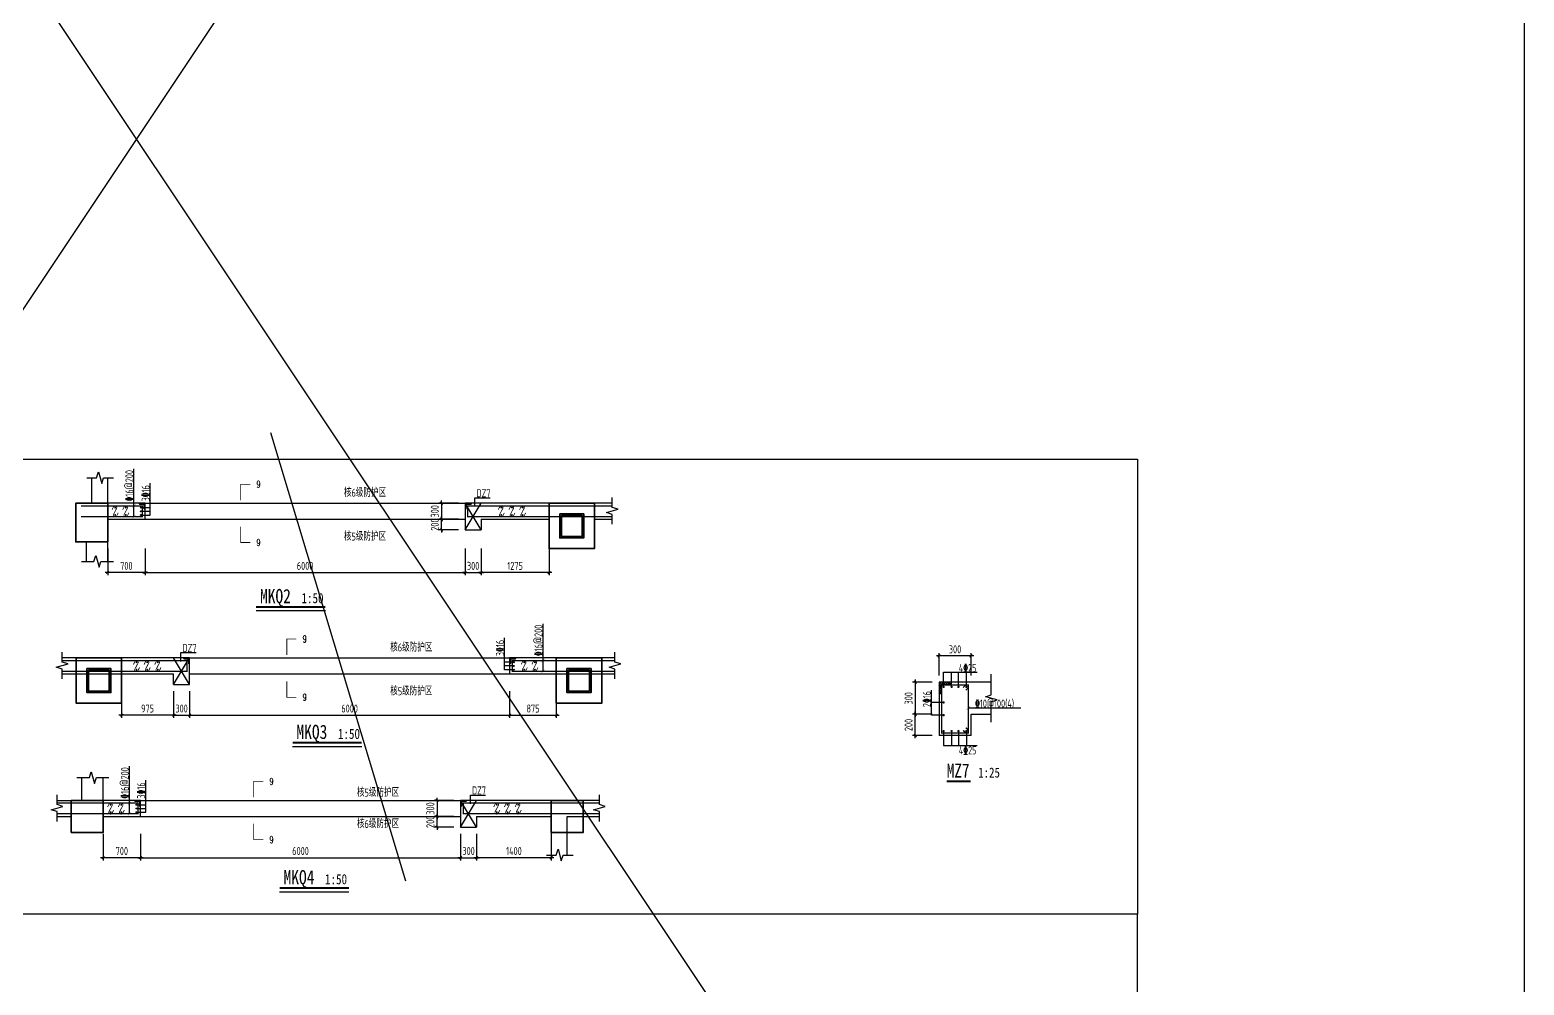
# Model space of a CAD drawing. Extents: x -502255 to 1362592, y -400300 to 332622.
# Drawn here: x 412178 to 440189, y -188843 to -170935 of the extents above; entities that cross this region are included whole.
import ezdxf

# ---------------------------------------------------------------- set-up
doc = ezdxf.new("R2010")
doc.units = 0
doc.header["$LTSCALE"] = 1000
doc.header["$MEASUREMENT"] = 0
doc.linetypes.add('DASH', pattern=[0.35, 0.25, -0.1])
for name, color, linetype in [('0_XREF', 7, 'Continuous'), ('DIM', 3, 'Continuous'), ('DIM_SYMB', 3, 'Continuous'), ('PUB_TEXT', 7, 'Continuous'), ('REIN', 1, 'Continuous'), ('REINL', 1, 'Continuous'), ('RF-QT', 30, 'Continuous'), ('TEXT', 53, 'Continuous'), ('THIN', 7, 'Continuous'), ('WALL', 2, 'Continuous'), ('钢柱', 51, 'Continuous')]:
    doc.layers.add(name, color=color, linetype=linetype)
doc.layers.add('人防细线', color=142, linetype='Continuous', lineweight=18)
doc.layers.add('砼柱', color=2, linetype='Continuous', lineweight=35)
doc.styles.add('_TCH_LABEL', font='COMPLEX', dxfattribs={"bigfont": 'GBCBIG'})
doc.styles.get("Standard").update_dxf_attribs({"font": 'tssdeng2.shx', "width": 0.7, "bigfont": '@@hztxt.shx'})
doc.styles.add('TSSD_Rein', font='tssdeng2.shx', dxfattribs={"width": 0.7, "bigfont": 'hztxt.shx'})
doc.styles.add('TYDG_01', font='', dxfattribs={"width": 0.8})
doc.styles.add('TYDG_03', font='simhei.ttf', dxfattribs={"width": 0.8})
doc.styles.get('TYDG_01').set_extended_font_data('SimSun')
doc.dimstyles.new('TSSD_50_50', dxfattribs={"dimtxt": 150, "dimasz": 50, "dimexe": 50, "dimexo": 125, "dimgap": 50, "dimtad": 1, "dimdec": 0, "dimzin": 0, "dimdsep": 46, "dimtxsty": 'Standard', "dimblk": 'ARCHTICK', "dimcen": 0, "dimdle": 50, "dimclrt": 7, "dimadec": 0, "dimazin": 0, "dimtfac": 1, "dimtdec": 0, "dimtix": 1, "dimtmove": 2, "dimatfit": 3, "dimfxl": 1, "dimtolj": 1, "dimtzin": 0, "dimarcsym": 0})

# ---------------------------------------------------------------- blocks, each defined once
blk = doc.blocks.new('_ArchTick')
at = {"color": 0, "linetype": 'ByBlock', "const_width": 0.4}
blk.add_lwpolyline([(-0.5, -0.5), (0.5, 0.5)], dxfattribs=at)
blk = doc.blocks.new('*D1238')
at = {"layer": 'Defpoints', "color": 0, "transparency": 16777216}
for p in [(414337, -180535), (420337, -180535), (420337, -181108)]:
    blk.add_point(p, dxfattribs=at)
at = {"layer": 'DIM', "color": 0, "lineweight": -2, "transparency": 16777216}
for p, q in [((414337, -180660), (414337, -181158)), ((420337, -180660), (420337, -181158)), ((414287, -181108), (420387, -181108))]:
    blk.add_line(p, q, dxfattribs=at)
at = {"layer": 'DIM', "color": 0, "lineweight": -2, "transparency": 16777216, "xscale": 50, "yscale": 50, "zscale": 50, "rotation": 180}
blk.add_blockref('_ArchTick', (414337, -181108), dxfattribs=at)
at = {"layer": 'DIM', "color": 0, "lineweight": -2, "transparency": 16777216, "xscale": 50, "yscale": 50, "zscale": 50}
blk.add_blockref('_ArchTick', (420337, -181108), dxfattribs=at)
at = {"layer": 'DIM', "color": 7, "transparency": 16777216, "insert": (417337, -180983), "char_height": 150, "attachment_point": 5}
blk.add_mtext('\\A1;6000', dxfattribs=at)
blk = doc.blocks.new('*D1237')
at = {"layer": 'Defpoints', "color": 0, "transparency": 16777216}
for p in [(413637, -180535), (414337, -180535), (413637, -181108)]:
    blk.add_point(p, dxfattribs=at)
at = {"layer": 'DIM', "color": 0, "lineweight": -2, "transparency": 16777216}
for p, q in [((413637, -180660), (413637, -181158)), ((414337, -180660), (414337, -181158)), ((414387, -181108), (413587, -181108))]:
    blk.add_line(p, q, dxfattribs=at)
at = {"layer": 'DIM', "color": 0, "lineweight": -2, "transparency": 16777216, "xscale": 50, "yscale": 50, "zscale": 50, "rotation": 180}
blk.add_blockref('_ArchTick', (413637, -181108), dxfattribs=at)
at = {"layer": 'DIM', "color": 0, "lineweight": -2, "transparency": 16777216, "xscale": 50, "yscale": 50, "zscale": 50}
blk.add_blockref('_ArchTick', (414337, -181108), dxfattribs=at)
at = {"layer": 'DIM', "color": 7, "transparency": 16777216, "insert": (413987, -180983), "char_height": 150, "attachment_point": 5}
blk.add_mtext('\\A1;700', dxfattribs=at)
blk = doc.blocks.new('*D1239')
at = {"layer": 'Defpoints', "color": 0, "transparency": 16777216}
for p in [(420637, -180535), (421912, -180535), (420637, -181108)]:
    blk.add_point(p, dxfattribs=at)
at = {"layer": 'DIM', "color": 0, "lineweight": -2, "transparency": 16777216}
for p, q in [((420637, -180660), (420637, -181158)), ((421912, -180660), (421912, -181158)), ((421962, -181108), (420587, -181108))]:
    blk.add_line(p, q, dxfattribs=at)
at = {"layer": 'DIM', "color": 0, "lineweight": -2, "transparency": 16777216, "xscale": 50, "yscale": 50, "zscale": 50, "rotation": 180}
blk.add_blockref('_ArchTick', (420637, -181108), dxfattribs=at)
at = {"layer": 'DIM', "color": 0, "lineweight": -2, "transparency": 16777216, "xscale": 50, "yscale": 50, "zscale": 50}
blk.add_blockref('_ArchTick', (421912, -181108), dxfattribs=at)
at = {"layer": 'DIM', "color": 7, "transparency": 16777216, "insert": (421274, -180983), "char_height": 150, "attachment_point": 5}
blk.add_mtext('\\A1;1275', dxfattribs=at)
blk = doc.blocks.new('MJ-U')
at = {"layer": 'WALL'}
h = blk.add_hatch(dxfattribs=at)
h.set_pattern_fill('ANSI31', color=6, scale=100, style=0)
h.set_pattern_definition([(45, (-873776.461, -21584.63), (-8.83883476, 8.83883476), [])])
h.paths.add_polyline_path([(-117, 0), (0, 0), (0, -118), (-20, -104), (-20, -20), (-100, -20)])
at = {"layer": 'WALL', "color": 6}
blk.add_line((-117, 0), (-100, -20), dxfattribs=at)
at = {"layer": '人防细线', "color": 6}
for p, q in [((-117, 0), (0, 0)), ((-100, -20), (-117, 0)), ((0, 0), (0, -118)), ((-20, -20), (-100, -20)), ((-20, -104), (-20, -20)), ((0, -118), (-20, -104))]:
    blk.add_line(p, q, dxfattribs=at)
blk = doc.blocks.new('*D1246')
at = {"layer": 'Defpoints', "color": 0, "transparency": 16777216}
for p in [(420337, -180535), (420637, -180535), (420637, -181108)]:
    blk.add_point(p, dxfattribs=at)
at = {"layer": 'DIM', "color": 0, "lineweight": -2, "transparency": 16777216}
for p, q in [((420337, -180660), (420337, -181158)), ((420637, -180660), (420637, -181158)), ((420337, -181108), (420287, -181108)), ((420337, -181108), (420637, -181108)), ((420637, -181108), (420687, -181108))]:
    blk.add_line(p, q, dxfattribs=at)
at = {"layer": 'DIM', "color": 0, "lineweight": -2, "transparency": 16777216, "xscale": 50, "yscale": 50, "zscale": 50}
blk.add_blockref('_ArchTick', (420337, -181108), dxfattribs=at)
at = {"layer": 'DIM', "color": 0, "lineweight": -2, "transparency": 16777216, "xscale": 50, "yscale": 50, "zscale": 50, "rotation": 180}
blk.add_blockref('_ArchTick', (420637, -181108), dxfattribs=at)
at = {"layer": 'DIM', "color": 7, "transparency": 16777216, "insert": (420487, -180983), "char_height": 150, "attachment_point": 5}
blk.add_mtext('\\A1;300', dxfattribs=at)
blk = doc.blocks.new('*D1247')
at = {"layer": 'Defpoints', "color": 0, "transparency": 16777216}
for p in [(420337, -179810), (419894, -180110), (420337, -180110)]:
    blk.add_point(p, dxfattribs=at)
at = {"layer": 'DIM', "color": 0, "lineweight": -2, "transparency": 16777216}
for p, q in [((420212, -179810), (419844, -179810)), ((419894, -179810), (419894, -179760)), ((419894, -179810), (419894, -180110)), ((420212, -180110), (419844, -180110)), ((419894, -180110), (419894, -180160))]:
    blk.add_line(p, q, dxfattribs=at)
at = {"layer": 'DIM', "color": 0, "lineweight": -2, "transparency": 16777216, "xscale": 50, "yscale": 50, "zscale": 50}
for p, rotation in [((419894, -179810), 270), ((419894, -180110), 90)]:
    blk.add_blockref('_ArchTick', p, dxfattribs=dict(at, rotation=rotation))
at = {"layer": 'DIM', "color": 7, "transparency": 16777216, "insert": (419769, -179960), "char_height": 150, "attachment_point": 5, "rotation": 90}
blk.add_mtext('\\A1;300', dxfattribs=at)
blk = doc.blocks.new('*D1248')
at = {"layer": 'Defpoints', "color": 0, "transparency": 16777216}
for p in [(419894, -180110), (420337, -180110), (420337, -180310)]:
    blk.add_point(p, dxfattribs=at)
at = {"layer": 'DIM', "color": 0, "lineweight": -2, "transparency": 16777216}
for p, q in [((419894, -180110), (419894, -180060)), ((420212, -180110), (419844, -180110)), ((420212, -180310), (419844, -180310)), ((419894, -180310), (419894, -180110)), ((419894, -180310), (419894, -180360))]:
    blk.add_line(p, q, dxfattribs=at)
at = {"layer": 'DIM', "color": 0, "lineweight": -2, "transparency": 16777216, "xscale": 50, "yscale": 50, "zscale": 50}
for p, rotation in [((419894, -180110), 270), ((419894, -180310), 90)]:
    blk.add_blockref('_ArchTick', p, dxfattribs=dict(at, rotation=rotation))
at = {"layer": 'DIM', "color": 7, "transparency": 16777216, "insert": (419769, -180210), "char_height": 150, "attachment_point": 5, "rotation": 90}
blk.add_mtext('\\A1;200', dxfattribs=at)
blk = doc.blocks.new('*D1249')
at = {"layer": 'Defpoints', "color": 0, "transparency": 16777216}
for p in [(429221, -182673), (429221, -183166, -343), (429821, -183166, -274)]:
    blk.add_point(p, dxfattribs=at)
at = {"layer": 'DIM', "color": 0, "lineweight": -2, "transparency": 16777216}
for p, q in [((429221, -183041), (429221, -182623)), ((429821, -183041), (429821, -182623)), ((429871, -182673), (429171, -182673))]:
    blk.add_line(p, q, dxfattribs=at)
at = {"layer": 'DIM', "color": 0, "lineweight": -2, "transparency": 16777216, "xscale": 50, "yscale": 50, "zscale": 50, "rotation": 180}
blk.add_blockref('_ArchTick', (429221, -182673), dxfattribs=at)
at = {"layer": 'DIM', "color": 0, "lineweight": -2, "transparency": 16777216, "xscale": 50, "yscale": 50, "zscale": 50}
blk.add_blockref('_ArchTick', (429821, -182673), dxfattribs=at)
at = {"layer": 'DIM', "color": 7, "transparency": 16777216, "insert": (429521, -182548), "char_height": 150, "attachment_point": 5}
blk.add_mtext('\\A1;300', dxfattribs=at)
blk = doc.blocks.new('*D1250')
at = {"layer": 'Defpoints', "color": 0, "transparency": 16777216}
for p in [(428775, -183766), (429215, -183766, -343), (429215, -184166, -274)]:
    blk.add_point(p, dxfattribs=at)
at = {"layer": 'DIM', "color": 0, "lineweight": -2, "transparency": 16777216}
for p, q in [((428775, -184216), (428775, -183716)), ((429090, -183766), (428725, -183766)), ((429090, -184166), (428725, -184166))]:
    blk.add_line(p, q, dxfattribs=at)
at = {"layer": 'DIM', "color": 0, "lineweight": -2, "transparency": 16777216, "xscale": 50, "yscale": 50, "zscale": 50}
for p, rotation in [((428775, -183766), 90), ((428775, -184166), 270)]:
    blk.add_blockref('_ArchTick', p, dxfattribs=dict(at, rotation=rotation))
at = {"layer": 'DIM', "color": 7, "transparency": 16777216, "insert": (428650, -183966), "char_height": 150, "attachment_point": 5, "rotation": 90}
blk.add_mtext('\\A1;200', dxfattribs=at)
blk = doc.blocks.new('*D1251')
at = {"layer": 'Defpoints', "color": 0, "transparency": 16777216}
for p in [(429215, -183166, -240), (428775, -183766), (429215, -183766, -343)]:
    blk.add_point(p, dxfattribs=at)
at = {"layer": 'DIM', "color": 0, "lineweight": -2, "transparency": 16777216}
for p, q in [((429090, -183166), (428725, -183166)), ((428775, -183116), (428775, -183816)), ((429090, -183766), (428725, -183766))]:
    blk.add_line(p, q, dxfattribs=at)
at = {"layer": 'DIM', "color": 0, "lineweight": -2, "transparency": 16777216, "xscale": 50, "yscale": 50, "zscale": 50}
for p, rotation in [((428775, -183166), 90), ((428775, -183766), 270)]:
    blk.add_blockref('_ArchTick', p, dxfattribs=dict(at, rotation=rotation))
at = {"layer": 'DIM', "color": 7, "transparency": 16777216, "insert": (428650, -183466), "char_height": 150, "attachment_point": 5, "rotation": 90}
blk.add_mtext('\\A1;300', dxfattribs=at)
blk = doc.blocks.new('*D1252')
at = {"layer": 'Defpoints', "color": 0, "transparency": 16777216}
for p in [(415172, -183210), (421172, -183210), (421172, -183783)]:
    blk.add_point(p, dxfattribs=at)
at = {"layer": 'DIM', "color": 0, "lineweight": -2, "transparency": 16777216}
for p, q in [((415172, -183335), (415172, -183833)), ((421172, -183335), (421172, -183833)), ((415122, -183783), (421222, -183783))]:
    blk.add_line(p, q, dxfattribs=at)
at = {"layer": 'DIM', "color": 0, "lineweight": -2, "transparency": 16777216, "xscale": 50, "yscale": 50, "zscale": 50, "rotation": 180}
blk.add_blockref('_ArchTick', (415172, -183783), dxfattribs=at)
at = {"layer": 'DIM', "color": 0, "lineweight": -2, "transparency": 16777216, "xscale": 50, "yscale": 50, "zscale": 50}
blk.add_blockref('_ArchTick', (421172, -183783), dxfattribs=at)
at = {"layer": 'DIM', "color": 7, "transparency": 16777216, "insert": (418172, -183658), "char_height": 150, "attachment_point": 5}
blk.add_mtext('\\A1;6000', dxfattribs=at)
blk = doc.blocks.new('*D1253')
at = {"layer": 'Defpoints', "color": 0, "transparency": 16777216}
for p in [(413897, -183210), (414872, -183210), (413897, -183783)]:
    blk.add_point(p, dxfattribs=at)
at = {"layer": 'DIM', "color": 0, "lineweight": -2, "transparency": 16777216}
for p, q in [((413897, -183335), (413897, -183833)), ((414872, -183335), (414872, -183833)), ((414922, -183783), (413847, -183783))]:
    blk.add_line(p, q, dxfattribs=at)
at = {"layer": 'DIM', "color": 0, "lineweight": -2, "transparency": 16777216, "xscale": 50, "yscale": 50, "zscale": 50, "rotation": 180}
blk.add_blockref('_ArchTick', (413897, -183783), dxfattribs=at)
at = {"layer": 'DIM', "color": 0, "lineweight": -2, "transparency": 16777216, "xscale": 50, "yscale": 50, "zscale": 50}
blk.add_blockref('_ArchTick', (414872, -183783), dxfattribs=at)
at = {"layer": 'DIM', "color": 7, "transparency": 16777216, "insert": (414384, -183658), "char_height": 150, "attachment_point": 5}
blk.add_mtext('\\A1;975', dxfattribs=at)
blk = doc.blocks.new('*D1254')
at = {"layer": 'Defpoints', "color": 0, "transparency": 16777216}
for p in [(421172, -183210), (422047, -183210), (422047, -183783)]:
    blk.add_point(p, dxfattribs=at)
at = {"layer": 'DIM', "color": 0, "lineweight": -2, "transparency": 16777216}
for p, q in [((421172, -183335), (421172, -183833)), ((422047, -183335), (422047, -183833)), ((421122, -183783), (422097, -183783))]:
    blk.add_line(p, q, dxfattribs=at)
at = {"layer": 'DIM', "color": 0, "lineweight": -2, "transparency": 16777216, "xscale": 50, "yscale": 50, "zscale": 50, "rotation": 180}
blk.add_blockref('_ArchTick', (421172, -183783), dxfattribs=at)
at = {"layer": 'DIM', "color": 0, "lineweight": -2, "transparency": 16777216, "xscale": 50, "yscale": 50, "zscale": 50}
blk.add_blockref('_ArchTick', (422047, -183783), dxfattribs=at)
at = {"layer": 'DIM', "color": 7, "transparency": 16777216, "insert": (421609, -183658), "char_height": 150, "attachment_point": 5}
blk.add_mtext('\\A1;875', dxfattribs=at)
blk = doc.blocks.new('*D1255')
at = {"layer": 'Defpoints', "color": 0, "transparency": 16777216}
for p in [(414872, -183210), (415172, -183210), (415172, -183783)]:
    blk.add_point(p, dxfattribs=at)
at = {"layer": 'DIM', "color": 0, "lineweight": -2, "transparency": 16777216}
for p, q in [((414872, -183335), (414872, -183833)), ((415172, -183335), (415172, -183833)), ((414872, -183783), (414822, -183783)), ((414872, -183783), (415172, -183783)), ((415172, -183783), (415222, -183783))]:
    blk.add_line(p, q, dxfattribs=at)
at = {"layer": 'DIM', "color": 0, "lineweight": -2, "transparency": 16777216, "xscale": 50, "yscale": 50, "zscale": 50}
blk.add_blockref('_ArchTick', (414872, -183783), dxfattribs=at)
at = {"layer": 'DIM', "color": 0, "lineweight": -2, "transparency": 16777216, "xscale": 50, "yscale": 50, "zscale": 50, "rotation": 180}
blk.add_blockref('_ArchTick', (415172, -183783), dxfattribs=at)
at = {"layer": 'DIM', "color": 7, "transparency": 16777216, "insert": (415022, -183658), "char_height": 150, "attachment_point": 5}
blk.add_mtext('\\A1;300', dxfattribs=at)
blk = doc.blocks.new('*D1256')
at = {"layer": 'Defpoints', "color": 0, "transparency": 16777216}
for p in [(420252, -185382), (419810, -185682), (420252, -185682)]:
    blk.add_point(p, dxfattribs=at)
at = {"layer": 'DIM', "color": 0, "lineweight": -2, "transparency": 16777216}
for p, q in [((420127, -185382), (419760, -185382)), ((419810, -185382), (419810, -185332)), ((419810, -185382), (419810, -185682)), ((420127, -185682), (419760, -185682)), ((419810, -185682), (419810, -185732))]:
    blk.add_line(p, q, dxfattribs=at)
at = {"layer": 'DIM', "color": 0, "lineweight": -2, "transparency": 16777216, "xscale": 50, "yscale": 50, "zscale": 50}
for p, rotation in [((419810, -185382), 270), ((419810, -185682), 90)]:
    blk.add_blockref('_ArchTick', p, dxfattribs=dict(at, rotation=rotation))
at = {"layer": 'DIM', "color": 7, "transparency": 16777216, "insert": (419685, -185532), "char_height": 150, "attachment_point": 5, "rotation": 90}
blk.add_mtext('\\A1;300', dxfattribs=at)
blk = doc.blocks.new('*D1257')
at = {"layer": 'Defpoints', "color": 0, "transparency": 16777216}
for p in [(419810, -185682), (420252, -185682), (420252, -185882)]:
    blk.add_point(p, dxfattribs=at)
at = {"layer": 'DIM', "color": 0, "lineweight": -2, "transparency": 16777216}
for p, q in [((420127, -185682), (419760, -185682)), ((419810, -185682), (419810, -185632)), ((419810, -185882), (419810, -185682)), ((420127, -185882), (419760, -185882)), ((419810, -185882), (419810, -185932))]:
    blk.add_line(p, q, dxfattribs=at)
at = {"layer": 'DIM', "color": 0, "lineweight": -2, "transparency": 16777216, "xscale": 50, "yscale": 50, "zscale": 50}
for p, rotation in [((419810, -185682), 270), ((419810, -185882), 90)]:
    blk.add_blockref('_ArchTick', p, dxfattribs=dict(at, rotation=rotation))
at = {"layer": 'DIM', "color": 7, "transparency": 16777216, "insert": (419685, -185782), "char_height": 150, "attachment_point": 5, "rotation": 90}
blk.add_mtext('\\A1;200', dxfattribs=at)
blk = doc.blocks.new('*D1258')
at = {"layer": 'Defpoints', "color": 0, "transparency": 16777216}
for p in [(414252, -185882), (420252, -185882), (420252, -186454)]:
    blk.add_point(p, dxfattribs=at)
at = {"layer": 'DIM', "color": 0, "lineweight": -2, "transparency": 16777216}
for p, q in [((414252, -186007), (414252, -186504)), ((420252, -186007), (420252, -186504)), ((414202, -186454), (420302, -186454))]:
    blk.add_line(p, q, dxfattribs=at)
at = {"layer": 'DIM', "color": 0, "lineweight": -2, "transparency": 16777216, "xscale": 50, "yscale": 50, "zscale": 50, "rotation": 180}
blk.add_blockref('_ArchTick', (414252, -186454), dxfattribs=at)
at = {"layer": 'DIM', "color": 0, "lineweight": -2, "transparency": 16777216, "xscale": 50, "yscale": 50, "zscale": 50}
blk.add_blockref('_ArchTick', (420252, -186454), dxfattribs=at)
at = {"layer": 'DIM', "color": 7, "transparency": 16777216, "insert": (417252, -186329), "char_height": 150, "attachment_point": 5}
blk.add_mtext('\\A1;6000', dxfattribs=at)
blk = doc.blocks.new('*D1259')
at = {"layer": 'Defpoints', "color": 0, "transparency": 16777216}
for p in [(420252, -185882), (420552, -185882), (420552, -186454)]:
    blk.add_point(p, dxfattribs=at)
at = {"layer": 'DIM', "color": 0, "lineweight": -2, "transparency": 16777216}
for p, q in [((420252, -186007), (420252, -186504)), ((420552, -186007), (420552, -186504)), ((420252, -186454), (420202, -186454)), ((420252, -186454), (420552, -186454)), ((420552, -186454), (420602, -186454))]:
    blk.add_line(p, q, dxfattribs=at)
at = {"layer": 'DIM', "color": 0, "lineweight": -2, "transparency": 16777216, "xscale": 50, "yscale": 50, "zscale": 50}
blk.add_blockref('_ArchTick', (420252, -186454), dxfattribs=at)
at = {"layer": 'DIM', "color": 0, "lineweight": -2, "transparency": 16777216, "xscale": 50, "yscale": 50, "zscale": 50, "rotation": 180}
blk.add_blockref('_ArchTick', (420552, -186454), dxfattribs=at)
at = {"layer": 'DIM', "color": 7, "transparency": 16777216, "insert": (420402, -186329), "char_height": 150, "attachment_point": 5}
blk.add_mtext('\\A1;300', dxfattribs=at)
blk = doc.blocks.new('*D1260')
at = {"layer": 'Defpoints', "color": 0, "transparency": 16777216}
for p in [(420552, -185882), (421952, -185882), (420552, -186454)]:
    blk.add_point(p, dxfattribs=at)
at = {"layer": 'DIM', "color": 0, "lineweight": -2, "transparency": 16777216}
for p, q in [((420552, -186007), (420552, -186504)), ((421952, -186007), (421952, -186504)), ((422002, -186454), (420502, -186454))]:
    blk.add_line(p, q, dxfattribs=at)
at = {"layer": 'DIM', "color": 0, "lineweight": -2, "transparency": 16777216, "xscale": 50, "yscale": 50, "zscale": 50, "rotation": 180}
blk.add_blockref('_ArchTick', (420552, -186454), dxfattribs=at)
at = {"layer": 'DIM', "color": 0, "lineweight": -2, "transparency": 16777216, "xscale": 50, "yscale": 50, "zscale": 50}
blk.add_blockref('_ArchTick', (421952, -186454), dxfattribs=at)
at = {"layer": 'DIM', "color": 7, "transparency": 16777216, "insert": (421252, -186329), "char_height": 150, "attachment_point": 5}
blk.add_mtext('\\A1;1400', dxfattribs=at)
blk = doc.blocks.new('*D1261')
at = {"layer": 'Defpoints', "color": 0, "transparency": 16777216}
for p in [(413552, -185882), (414252, -185882), (413552, -186454)]:
    blk.add_point(p, dxfattribs=at)
at = {"layer": 'DIM', "color": 0, "lineweight": -2, "transparency": 16777216}
for p, q in [((413552, -186007), (413552, -186504)), ((414252, -186007), (414252, -186504)), ((414302, -186454), (413502, -186454))]:
    blk.add_line(p, q, dxfattribs=at)
at = {"layer": 'DIM', "color": 0, "lineweight": -2, "transparency": 16777216, "xscale": 50, "yscale": 50, "zscale": 50, "rotation": 180}
blk.add_blockref('_ArchTick', (413552, -186454), dxfattribs=at)
at = {"layer": 'DIM', "color": 0, "lineweight": -2, "transparency": 16777216, "xscale": 50, "yscale": 50, "zscale": 50}
blk.add_blockref('_ArchTick', (414252, -186454), dxfattribs=at)
at = {"layer": 'DIM', "color": 7, "transparency": 16777216, "insert": (413902, -186329), "char_height": 150, "attachment_point": 5}
blk.add_mtext('\\A1;700', dxfattribs=at)

msp = doc.modelspace()

# ---------------------------------------------------------------- linework, layer by layer
for p, q in [((440189, -211992), (388167.5, -133959.8)), ((440189, -133959.8), (388167.5, -211992)), ((419225.2, -186894.1), (416695.6, -178492.1)), ((414336.8, -179809.9), (420336.8, -179809.9)), ((420636.8, -180309.9), (420336.8, -179809.9)), ((420336.8, -180309.9), (420636.8, -179809.9)), ((414336.8, -180109.9), (420336.8, -180109.9)), ((415171.9, -183210.5), (414871.9, -182710.5)), ((414871.9, -183210.5), (415171.9, -182710.5)), ((415171.9, -182710.5), (421171.9, -182710.5)), ((415171.9, -183010.5), (421171.9, -183010.5)), ((429221.4, -183166.3), (429221.4, -184166.3)), ((430200.4, -183166.3), (429221.4, -183166.3)), ((429307.4, -183252.3), (429307.4, -182979.3)), ((429307.4, -182979.3), (429937.7, -182979.3)), ((429457.2, -183252.3), (429457.2, -182979.3)), ((429585.5, -183252.3), (429585.5, -182979.3)), ((429735.4, -183252.3), (429735.4, -182979.3)), ((429081.4, -183782.4), (429081.4, -183314.3)), ((429307.4, -183543.2), (429081.4, -183543.2)), ((429771.4, -183645.1), (430754.2, -183645.1)), ((429307.4, -183782.4), (429081.4, -183782.4)), ((429821.4, -184166.3), (429821.4, -183766.3)), ((429821.4, -183766.3), (430200.4, -183766.3)), ((429821.4, -184166.3), (429221.4, -184166.3)), ((429307.4, -184080.3), (429307.4, -184353.3)), ((429457.2, -184080.3), (429457.2, -184353.3)), ((429585.5, -184080.3), (429585.5, -184353.3)), ((429735.4, -184080.3), (429735.4, -184353.3)), ((429307.4, -184353.3), (429937.7, -184353.3)), ((414252.5, -185381.6), (420252.5, -185381.6)), ((420552.5, -185881.6), (420252.5, -185381.6)), ((420252.5, -185881.6), (420552.5, -185381.6)), ((414252.5, -185681.6), (420252.5, -185681.6))]:
    msp.add_line(p, q)
for points in [[(388167.5, -133959.8), (440189, -133959.8), (440189, -211992), (388167.5, -211992)], [(432941.4, -187510.1), (411778, -187510.1), (411778, -178984.9), (432941.4, -178984.9)], [(432941.4, -187510.1), (411778, -187510.1), (411778, -196035.3), (432941.4, -196035.3)]]:
    msp.add_lwpolyline(points, close=True)
for points, const_width in [([(414099.5, -179890.3), (414160.2, -179829.6)], 5), ([(413135, -180059.9), (414286.8, -180059.9), (414286.8, -179859.9), (413135, -179859.9)], 25), ([(414099.5, -180090.3), (414160.2, -180029.6)], 5), ([(423094.3, -180059.9), (420386.8, -180059.9), (420386.8, -179859.9), (423094.3, -179859.9)], 25), ([(412783.3, -182960.5), (415121.9, -182960.5), (415121.9, -182760.5), (412783.3, -182760.5)], 25), ([(423145.6, -182960.5), (421221.9, -182960.5), (421221.9, -182760.5), (423145.6, -182760.5)], 25), ([(421768.9, -182790.8), (421829.6, -182730.1)], 5), ([(421768.9, -182990.8), (421829.6, -182930.1)], 5), ([(429673.4, -183264.3), (429721.4, -183216.3)], 25), ([(429723.4, -183314.3), (429771.4, -183266.3)], 25), ([(429734, -183682.5), (429808.8, -183607.7)], 5), ([(429723.4, -184018.3), (429771.4, -184066.3)], 25), ([(429673.4, -184068.3), (429721.4, -184116.3)], 25), ([(412688.5, -185631.6), (414202.5, -185631.6), (414202.5, -185431.6), (412688.5, -185431.6)], 25), ([(414015.2, -185462), (414075.8, -185401.3)], 5), ([(422854.1, -185631.6), (420302.5, -185631.6), (420302.5, -185431.6), (422854.1, -185431.6)], 25), ([(414015.2, -185662), (414075.8, -185601.3)], 5)]:
    msp.add_lwpolyline(points, dxfattribs=dict(const_width=const_width))
at = {"const_width": 25}
msp.add_lwpolyline([(429771.4, -183216.3), (429771.4, -184116.3), (429271.4, -184116.3), (429271.4, -183216.3)], close=True, dxfattribs=at)
at = {"layer": 'DIM_SYMB', "const_width": 35}
for points in [[(416418.7, -181752.9), (417716.7, -181752.9)], [(417101.4, -184298), (418399.4, -184298)], [(416859.9, -187022.9), (418158, -187022.9)]]:
    msp.add_lwpolyline(points, dxfattribs=at)
at = {"layer": 'DIM_SYMB'}
for points in [[(416418.7, -181822.9), (417716.7, -181822.9)], [(417101.4, -184368), (418399.4, -184368)], [(416859.9, -187092.9), (418158, -187092.9)]]:
    msp.add_lwpolyline(points, dxfattribs=at)
at = {"layer": 'DIM_SYMB', "lineweight": -3, "const_width": 35}
msp.add_lwpolyline([(429364.9, -185022.4), (429814.2, -185022.4)], dxfattribs=at)
at = {"layer": 'PUB_TEXT', "const_width": 15, "elevation": 150}
for points in [[(416308.5, -179453), (416128.5, -179453), (416128.5, -179753)], [(416308.5, -180545.9), (416128.5, -180545.9), (416128.5, -180245.9)], [(417175.7, -182353.6), (416995.7, -182353.6), (416995.7, -182653.6)], [(417175.7, -183446.5), (416995.7, -183446.5), (416995.7, -183146.5)], [(416552.5, -185024.7), (416372.5, -185024.7), (416372.5, -185324.7)], [(416552.5, -186117.6), (416372.5, -186117.6), (416372.5, -185817.6)]]:
    msp.add_lwpolyline(points, dxfattribs=at)
at = {"layer": 'REIN', "ltscale": 0.5}
for points, const_width in [([(413785.2, -179889.9, 1), (413767.2, -179889.9, 1)], 18), ([(413785.2, -180029.9, -1), (413767.2, -180029.9, -1)], 18), ([(413985.2, -179889.9, 1), (413967.2, -179889.9, 1)], 18), ([(413985.2, -180029.9, -1), (413967.2, -180029.9, -1)], 18), ([(414265.8, -179889.9, 1), (414247.8, -179889.9, 1)], 18), ([(414265.8, -179959.9, -1), (414247.8, -179959.9, -1)], 18), ([(414265.8, -180029.9, -1), (414247.8, -180029.9, -1)], 18), ([(421024.4, -179889.9, 1), (421006.4, -179889.9, 1)], 18), ([(421024.4, -180029.9, -1), (421006.4, -180029.9, -1)], 18), ([(421224.4, -179889.9, 1), (421206.4, -179889.9, 1)], 18), ([(421224.4, -180029.9, -1), (421206.4, -180029.9, -1)], 18), ([(421424.4, -179889.9, 1), (421406.4, -179889.9, 1)], 18), ([(421424.4, -180029.9, -1), (421406.4, -180029.9, -1)], 18), ([(414185.9, -182790.5, 1), (414167.9, -182790.5, 1)], 18), ([(414385.9, -182790.5, 1), (414367.9, -182790.5, 1)], 18), ([(414585.9, -182790.5, 1), (414567.9, -182790.5, 1)], 18), ([(421242.9, -182790.5, -1), (421260.9, -182790.5, -1)], 18), ([(421242.9, -182860.5, 1), (421260.9, -182860.5, 1)], 18), ([(421454.6, -182790.5, 1), (421436.6, -182790.5, 1)], 18), ([(421654.6, -182790.5, 1), (421636.6, -182790.5, 1)], 18), ([(414185.9, -182930.5, -1), (414167.9, -182930.5, -1)], 18), ([(414385.9, -182930.5, -1), (414367.9, -182930.5, -1)], 18), ([(414585.9, -182930.5, -1), (414567.9, -182930.5, -1)], 18), ([(421242.9, -182930.5, 1), (421260.9, -182930.5, 1)], 18), ([(421454.6, -182930.5, -1), (421436.6, -182930.5, -1)], 18), ([(421654.6, -182930.5, -1), (421636.6, -182930.5, -1)], 18), ([(429296.6, -183252.3, -1), (429318.2, -183252.3, -1)], 21.6), ([(429446.4, -183252.3, -1), (429468, -183252.3, -1)], 21.6), ([(429596.3, -183252.3, 1), (429574.7, -183252.3, 1)], 21.6), ([(429746.2, -183252.3, 1), (429724.6, -183252.3, 1)], 21.6), ([(429296.6, -183543.2, -1), (429318.2, -183543.2, -1)], 21.6), ([(429296.6, -183782.4, 1), (429318.2, -183782.4, 1)], 21.6), ([(429296.6, -184080.3, 1), (429318.2, -184080.3, 1)], 21.6), ([(429446.4, -184080.3, 1), (429468, -184080.3, 1)], 21.6), ([(429596.3, -184080.3, -1), (429574.7, -184080.3, -1)], 21.6), ([(429746.2, -184080.3, -1), (429724.6, -184080.3, -1)], 21.6), ([(413700.9, -185461.6, 1), (413682.9, -185461.6, 1)], 18), ([(413700.9, -185601.6, -1), (413682.9, -185601.6, -1)], 18), ([(413900.9, -185461.6, 1), (413882.9, -185461.6, 1)], 18), ([(413900.9, -185601.6, -1), (413882.9, -185601.6, -1)], 18), ([(414181.5, -185461.6, 1), (414163.5, -185461.6, 1)], 18), ([(414181.5, -185531.6, -1), (414163.5, -185531.6, -1)], 18), ([(414181.5, -185601.6, -1), (414163.5, -185601.6, -1)], 18), ([(420940.1, -185461.6, 1), (420922.1, -185461.6, 1)], 18), ([(420940.1, -185601.6, -1), (420922.1, -185601.6, -1)], 18), ([(421140.1, -185461.6, 1), (421122.1, -185461.6, 1)], 18), ([(421140.1, -185601.6, -1), (421122.1, -185601.6, -1)], 18), ([(421340.1, -185461.6, 1), (421322.1, -185461.6, 1)], 18), ([(421340.1, -185601.6, -1), (421322.1, -185601.6, -1)], 18)]:
    msp.add_lwpolyline(points, format="xyb", close=True, dxfattribs=dict(at, const_width=const_width))
at = {"layer": 'REINL', "linetype": 'DASH', "const_width": 15}
for points in [[(413718.2, -179931.7), (413745.8, -179878.4, -0.8887648), (413806.6, -179901.4), (413745.8, -180018.4, 1.1251571), (413806.6, -180041.4), (413834.3, -179988.2)], [(421157.4, -179931.7), (421185, -179878.4, -0.8887648), (421245.8, -179901.4), (421185, -180018.4, 1.1251571), (421245.8, -180041.4), (421273.5, -179988.2)], [(414318.9, -182832.2), (414346.6, -182779, -0.8887648), (414407.3, -182802), (414346.6, -182919, 1.1251571), (414407.3, -182942), (414435, -182888.7)], [(421387.6, -182832.2), (421415.2, -182779, -0.8887648), (421476, -182802), (421415.2, -182919, 1.1251571), (421476, -182942), (421503.7, -182888.7)], [(413633.8, -185503.4), (413661.5, -185450.1, -0.8887648), (413722.3, -185473.1), (413661.5, -185590.1, 1.1251571), (413722.3, -185613.1), (413749.9, -185559.9)], [(421073, -185503.4), (421100.7, -185450.1, -0.8887648), (421161.5, -185473.1), (421100.7, -185590.1, 1.1251571), (421161.5, -185613.1), (421189.2, -185559.9)]]:
    msp.add_lwpolyline(points, format="xyb", dxfattribs=at)
at = {"layer": 'REINL', "const_width": 15}
for points in [[(413918.2, -179931.7), (413945.8, -179878.4, -0.8887648), (414006.6, -179901.4), (413945.8, -180018.4, 1.1251571), (414006.6, -180041.4), (414034.3, -179988.2)], [(420957.4, -179931.7), (420985, -179878.4, -0.8887648), (421045.8, -179901.4), (420985, -180018.4, 1.1251571), (421045.8, -180041.4), (421073.5, -179988.2)], [(421357.4, -179931.7), (421385, -179878.4, -0.8887648), (421445.8, -179901.4), (421385, -180018.4, 1.1251571), (421445.8, -180041.4), (421473.5, -179988.2)], [(414118.9, -182832.2), (414146.6, -182779, -0.8887648), (414207.3, -182802), (414146.6, -182919, 1.1251571), (414207.3, -182942), (414235, -182888.7)], [(414518.9, -182832.2), (414546.6, -182779, -0.8887648), (414607.3, -182802), (414546.6, -182919, 1.1251571), (414607.3, -182942), (414635, -182888.7)], [(421587.6, -182832.2), (421615.2, -182779, -0.8887648), (421676, -182802), (421615.2, -182919, 1.1251571), (421676, -182942), (421703.7, -182888.7)], [(413833.8, -185503.4), (413861.5, -185450.1, -0.8887648), (413922.3, -185473.1), (413861.5, -185590.1, 1.1251571), (413922.3, -185613.1), (413949.9, -185559.9)], [(420873, -185503.4), (420900.7, -185450.1, -0.8887648), (420961.5, -185473.1), (420900.7, -185590.1, 1.1251571), (420961.5, -185613.1), (420989.2, -185559.9)], [(421273, -185503.4), (421300.7, -185450.1, -0.8887648), (421361.5, -185473.1), (421300.7, -185590.1, 1.1251571), (421361.5, -185613.1), (421389.2, -185559.9)]]:
    msp.add_lwpolyline(points, format="xyb", dxfattribs=at)
at = {"layer": 'RF-QT'}
for p, q in [((413336.8, -179809.9), (413336.8, -179331.7)), ((413636.8, -179809.9), (413636.8, -179331.7)), ((414336.8, -179809.9), (413636.8, -179809.9)), ((414336.8, -180109.9), (414336.8, -179809.9)), ((421911.8, -179809.9), (420336.8, -179809.9)), ((420336.8, -179809.9), (420336.8, -180309.9)), ((423094.3, -179809.9), (422761.8, -179809.9)), ((413636.8, -180109.9), (414336.8, -180109.9)), ((420336.8, -180309.9), (420636.8, -180309.9)), ((420636.8, -180109.9), (421911.8, -180109.9)), ((420636.8, -180109.9), (420636.8, -180309.9)), ((422761.8, -180109.9), (423094.3, -180109.9)), ((413236.8, -180899.7), (413236.8, -180534.9)), ((413636.8, -180899.7), (413636.8, -180534.9)), ((415171.9, -182710.5), (412783.3, -182710.5)), ((415171.9, -183210.5), (415171.9, -182710.5)), ((423145.6, -182710.5), (421171.9, -182710.5)), ((421171.9, -182710.5), (421171.9, -183010.5)), ((412783.3, -183010.5), (414871.9, -183010.5)), ((414871.9, -183210.5), (414871.9, -183010.5)), ((421171.9, -183010.5), (423145.6, -183010.5)), ((414871.9, -183210.5), (415171.9, -183210.5)), ((413152.5, -185381.6), (413152.5, -184953.7)), ((413552.5, -185381.6), (413552.5, -184953.7)), ((412688.5, -185381.6), (412952.5, -185381.6)), ((414252.5, -185381.6), (413552.5, -185381.6)), ((414252.5, -185681.6), (414252.5, -185381.6)), ((422854.1, -185381.6), (420252.5, -185381.6)), ((420252.5, -185381.6), (420252.5, -185881.6)), ((412688.5, -185681.6), (412952.5, -185681.6)), ((413552.5, -185681.6), (414252.5, -185681.6)), ((420552.5, -185681.6), (421952.5, -185681.6)), ((420552.5, -185681.6), (420552.5, -185881.6)), ((421952.5, -185681.6), (421952.5, -186405.6)), ((422252.5, -186405.6), (422252.5, -185681.6)), ((422252.5, -185681.6), (422854.1, -185681.6)), ((420252.5, -185881.6), (420552.5, -185881.6))]:
    msp.add_line(p, q, dxfattribs=at)
at = {"layer": 'TEXT', "ltscale": 100}
for p, q in [((414129.8, -180059.9), (414129.8, -179166.7)), ((414435.3, -180029.9), (414435.3, -179432.4)), ((420520.1, -179709), (420805.6, -179709)), ((420520.1, -179872.7), (420520.1, -179709)), ((414256.8, -179889.9), (414435.3, -179889.9)), ((414256.8, -179959.9), (414435.3, -179959.9)), ((414256.8, -180029.9), (414435.3, -180029.9)), ((421799.2, -182960.5), (421799.2, -182067.3)), ((421073.3, -182930.5), (421073.3, -182333)), ((415008.7, -182609.5), (415294.2, -182609.5)), ((415008.7, -182773.3), (415008.7, -182609.5)), ((421251.9, -182790.5), (421073.3, -182790.5)), ((421251.9, -182860.5), (421073.3, -182860.5)), ((421251.9, -182930.5), (421073.3, -182930.5)), ((414045.5, -185631.6), (414045.5, -184738.4)), ((414351, -185601.6), (414351, -185004.1)), ((420435.7, -185280.7), (420721.3, -185280.7)), ((420435.7, -185444.4), (420435.7, -185280.7)), ((414172.5, -185461.6), (414351, -185461.6)), ((414172.5, -185531.6), (414351, -185531.6)), ((414172.5, -185601.6), (414351, -185601.6))]:
    msp.add_line(p, q, dxfattribs=at)
at = {"layer": 'THIN'}
for points in [[(413244.3, -179331.7), (413429.3, -179331.7), (413464.3, -179221.7), (413524.3, -179441.7), (413559.3, -179331.7), (413744.3, -179331.7)], [(423094.3, -180202.4), (423094.3, -180017.4), (422984.3, -179982.4), (423204.3, -179922.4), (423094.3, -179887.4), (423094.3, -179702.4)], [(413144.3, -180899.7), (413379.3, -180899.7), (413414.3, -180789.7), (413474.3, -181009.7), (413509.3, -180899.7), (413744.3, -180899.7)], [(412783.3, -183103), (412783.3, -182918), (412673.3, -182883), (412893.3, -182823), (412783.3, -182788), (412783.3, -182603)], [(423145.6, -183103), (423145.6, -182918), (423035.6, -182883), (423255.6, -182823), (423145.6, -182788), (423145.6, -182603)], [(430200.4, -183916.3), (430200.4, -183531.3), (430310.4, -183496.3), (430090.4, -183436.3), (430200.4, -183401.3), (430200.4, -183016.3)], [(413060, -184953.7), (413295, -184953.7), (413330, -184843.7), (413390, -185063.7), (413425, -184953.7), (413660, -184953.7)], [(412688.5, -185774.1), (412688.5, -185589.1), (412578.5, -185554.1), (412798.5, -185494.1), (412688.5, -185459.1), (412688.5, -185274.1)], [(422854.1, -185774.1), (422854.1, -185589.1), (422744.1, -185554.1), (422964.1, -185494.1), (422854.1, -185459.1), (422854.1, -185274.1)], [(421860, -186405.6), (422045, -186405.6), (422080, -186295.6), (422140, -186515.6), (422175, -186405.6), (422360, -186405.6)]]:
    msp.add_lwpolyline(points, dxfattribs=at)
at = {"layer": '砼柱', "lineweight": 35}
for points in [[(413636.8, -179810.4), (413036.8, -179810.4), (413036.8, -180535.4), (413636.8, -180535.4)], [(422761.8, -179809.9), (421911.8, -179809.9), (421911.8, -180659.9), (422761.8, -180659.9)], [(413896.9, -182710.5), (413046.9, -182710.5), (413046.9, -183560.5), (413896.9, -183560.5)], [(422896.9, -182710.5), (422046.9, -182710.5), (422046.9, -183560.5), (422896.9, -183560.5)], [(413552.5, -185381.6), (412952.5, -185381.6), (412952.5, -185981.6), (413552.5, -185981.6)], [(422552.5, -185381.6), (421952.5, -185381.6), (421952.5, -185981.6), (422552.5, -185981.6)]]:
    msp.add_lwpolyline(points, close=True, dxfattribs=at)
at = {"layer": '钢柱', "lineweight": 35}
for points in [[(422111.8, -180009.9), (422561.8, -180009.9), (422561.8, -180459.9), (422111.8, -180459.9)], [(422141.8, -180039.9), (422531.8, -180039.9), (422531.8, -180429.9), (422141.8, -180429.9)], [(413246.9, -182910.5), (413696.9, -182910.5), (413696.9, -183360.5), (413246.9, -183360.5)], [(413276.9, -182940.5), (413666.9, -182940.5), (413666.9, -183330.5), (413276.9, -183330.5)], [(422246.9, -182910.5), (422696.9, -182910.5), (422696.9, -183360.5), (422246.9, -183360.5)], [(422276.9, -182940.5), (422666.9, -182940.5), (422666.9, -183330.5), (422276.9, -183330.5)]]:
    msp.add_lwpolyline(points, close=True, dxfattribs=at)

# ---------------------------------------------------------------- block references
at = {"layer": '0_XREF'}
for p in [(414336.8, -179809.9), (415171.9, -182710.5), (414252.5, -185381.6)]:
    msp.add_blockref('MJ-U', p, dxfattribs=at)
at = {"layer": '0_XREF', "xscale": -1}
for p in [(420336.8, -179809.9), (421171.9, -182710.5), (420252.5, -185381.6)]:
    msp.add_blockref('MJ-U', p, dxfattribs=at)
at = {"layer": '0_XREF', "xscale": 2, "yscale": 2, "zscale": 2, "rotation": 89.99999999999999}
msp.add_blockref('MJ-U', (429221.4, -183166.3, -68.6), dxfattribs=at)

# ---------------------------------------------------------------- texts
at = {"layer": 'PUB_TEXT'}
for s, height, style, width, p in [('9', 127.5, '_TCH_LABEL', 0.705882, (416424.3, -179516.8, 150)), ('9', 127.5, '_TCH_LABEL', 0.705882, (416424.3, -180609.7, 150)), ('MKQ2', 265.82, 'TYDG_01', 0.8, (416492.5, -181682.9)), ('1:50', 189.87, 'TYDG_01', 0.8, (417270.1, -181682.9)), ('9', 127.5, '_TCH_LABEL', 0.705882, (417291.5, -182417.3, 150)), ('9', 127.5, '_TCH_LABEL', 0.705882, (417291.5, -183510.2, 150)), ('MKQ3', 265.82, 'TYDG_01', 0.8, (417175.3, -184228)), ('1:50', 189.87, 'TYDG_01', 0.8, (417952.8, -184228)), ('MZ7', 262.87, 'TYDG_03', 0.8, (429364.9, -184952.4)), ('1:25', 187.76, 'TYDG_03', 0.8, (429954.2, -184952.4)), ('9', 127.5, '_TCH_LABEL', 0.705882, (416668.2, -185088.5, 150)), ('9', 127.5, '_TCH_LABEL', 0.705882, (416668.2, -186181.4, 150)), ('MKQ4', 265.82, 'TYDG_01', 0.8, (416933.8, -186952.9)), ('1:50', 189.87, 'TYDG_01', 0.8, (417711.3, -186952.9))]:
    msp.add_text(s, height=height, dxfattribs=dict(at, style=style, width=width)).set_placement(p)
at = {"layer": 'TEXT', "ltscale": 100, "style": 'TSSD_Rein', "width": 0.7}
for s, p in [('\x8416@200', (414117.8, -179775.4)), ('3\x8416', (414423.3, -179775.4)), ('\x8416@200', (421787.2, -182676)), ('3\x8416', (421066.8, -182676)), ('2\x8416', (429068.3, -183632.8)), ('\x8416@200', (414033.4, -185347.1)), ('3\x8416', (414338.9, -185347.1))]:
    msp.add_text(s, height=150, rotation=90, dxfattribs=at).set_placement(p)
for s, p in [('核6级防护区', (418065.9, -179687.7)), ('DZ7', (420550.1, -179696.9)), ('核5级防护区', (418065.9, -180508.4)), ('DZ7', (415038.6, -182597.4)), ('核6级防护区', (418933.1, -182588.3)), ('4\x8425', (429591.2, -182972.8)), ('核5级防护区', (418933.1, -183409)), ('\x8410@100(4)', (429896.2, -183638.7)), ('4\x8425', (429591.2, -184517)), ('核5级防护区', (418309.8, -185309.2)), ('DZ7', (420465.7, -185268.6)), ('核6级防护区', (418309.8, -185896.8))]:
    msp.add_text(s, height=150, dxfattribs=at).set_placement(p)

# ---------------------------------------------------------------- dimensions: what is measured, and where the dimension line sits
at = {"layer": 'DIM'}
for base, p1, p2, angle, picture, middle in [((419894.1, -180109.9), (420336.8, -179809.9), (420336.8, -180109.9), 270, '*D1247', (419769.1, -179959.9)), ((419894.1, -180109.9), (420336.8, -180309.9), (420336.8, -180109.9), 90, '*D1248', (419769.1, -180209.9)), ((413636.8, -181107.5), (414336.8, -180535.4), (413636.8, -180535.4), 180, '*D1237', (413986.8, -180982.5)), ((420636.8, -181107.5), (420336.8, -180535.4), (420636.8, -180535.4), 0, '*D1246', (420486.8, -180982.5)), ((420636.8, -181107.5), (421911.8, -180535.4), (420636.8, -180535.4), 180, '*D1239', (421274.3, -180982.5)), ((413896.9, -183782.5), (414871.9, -183210.5), (413896.9, -183210.5), 180, '*D1253', (414384.4, -183657.5)), ((415171.9, -183782.5), (414871.9, -183210.5), (415171.9, -183210.5), 0, '*D1255', (415021.9, -183657.5)), ((419809.8, -185681.6), (420252.5, -185381.6), (420252.5, -185681.6), 270, '*D1256', (419684.8, -185531.6)), ((419809.8, -185681.6), (420252.5, -185881.6), (420252.5, -185681.6), 90, '*D1257', (419684.8, -185781.6)), ((413552.5, -186453.7), (414252.5, -185881.6), (413552.5, -185881.6), 180, '*D1261', (413902.5, -186328.7)), ((420552.5, -186453.7), (421952.5, -185881.6), (420552.5, -185881.6), 180, '*D1260', (421252.5, -186328.7))]:
    dim = msp.add_linear_dim(base=base, p1=p1, p2=p2, angle=angle, dimstyle='TSSD_50_50', dxfattribs=at)
    dim.commit()
    dim.dimension.update_dxf_attribs({"geometry": picture, "text_midpoint": middle})
for base, p1, p2, picture, middle in [((420336.8, -181107.5), (414336.8, -180535.4), (420336.8, -180535.4), '*D1238', (417336.8, -180982.5)), ((421171.9, -183782.5), (415171.9, -183210.5), (421171.9, -183210.5), '*D1252', (418171.9, -183657.5)), ((422046.9, -183782.5), (421171.9, -183210.5), (422046.9, -183210.5), '*D1254', (421609.4, -183657.5)), ((420252.5, -186453.7), (414252.5, -185881.6), (420252.5, -185881.6), '*D1258', (417252.5, -186328.7)), ((420552.5, -186453.7), (420252.5, -185881.6), (420552.5, -185881.6), '*D1259', (420402.5, -186328.7))]:
    dim = msp.add_linear_dim(base=base, p1=p1, p2=p2, dimstyle='TSSD_50_50', dxfattribs=at)
    dim.commit()
    dim.dimension.update_dxf_attribs({"geometry": picture, "text_midpoint": middle})
for base, p1, p2, angle, picture, middle in [((429221.4, -182672.7, 274.3), (429821.4, -183166.3), (429221.4, -183166.3, -68.6), 180, '*D1249', (429521.4, -182547.7, 274.3)), ((428774.8, -183766.3, 274.3), (429214.6, -183166.3, 34.3), (429214.6, -183766.3, -68.6), 270, '*D1251', (428649.8, -183466.3, 274.3)), ((428774.8, -183766.3, 274.3), (429214.6, -184166.3), (429214.6, -183766.3, -68.6), 90, '*D1250', (428649.8, -183966.3, 274.3))]:
    dim = msp.add_linear_dim(base=base, p1=p1, p2=p2, angle=angle, dimstyle='TSSD_50_50', override={"dimlfac": 0.5}, dxfattribs=at)
    dim.commit()
    dim.dimension.update_dxf_attribs({"geometry": picture, "text_midpoint": middle})

doc.saveas('drawing.dxf')
